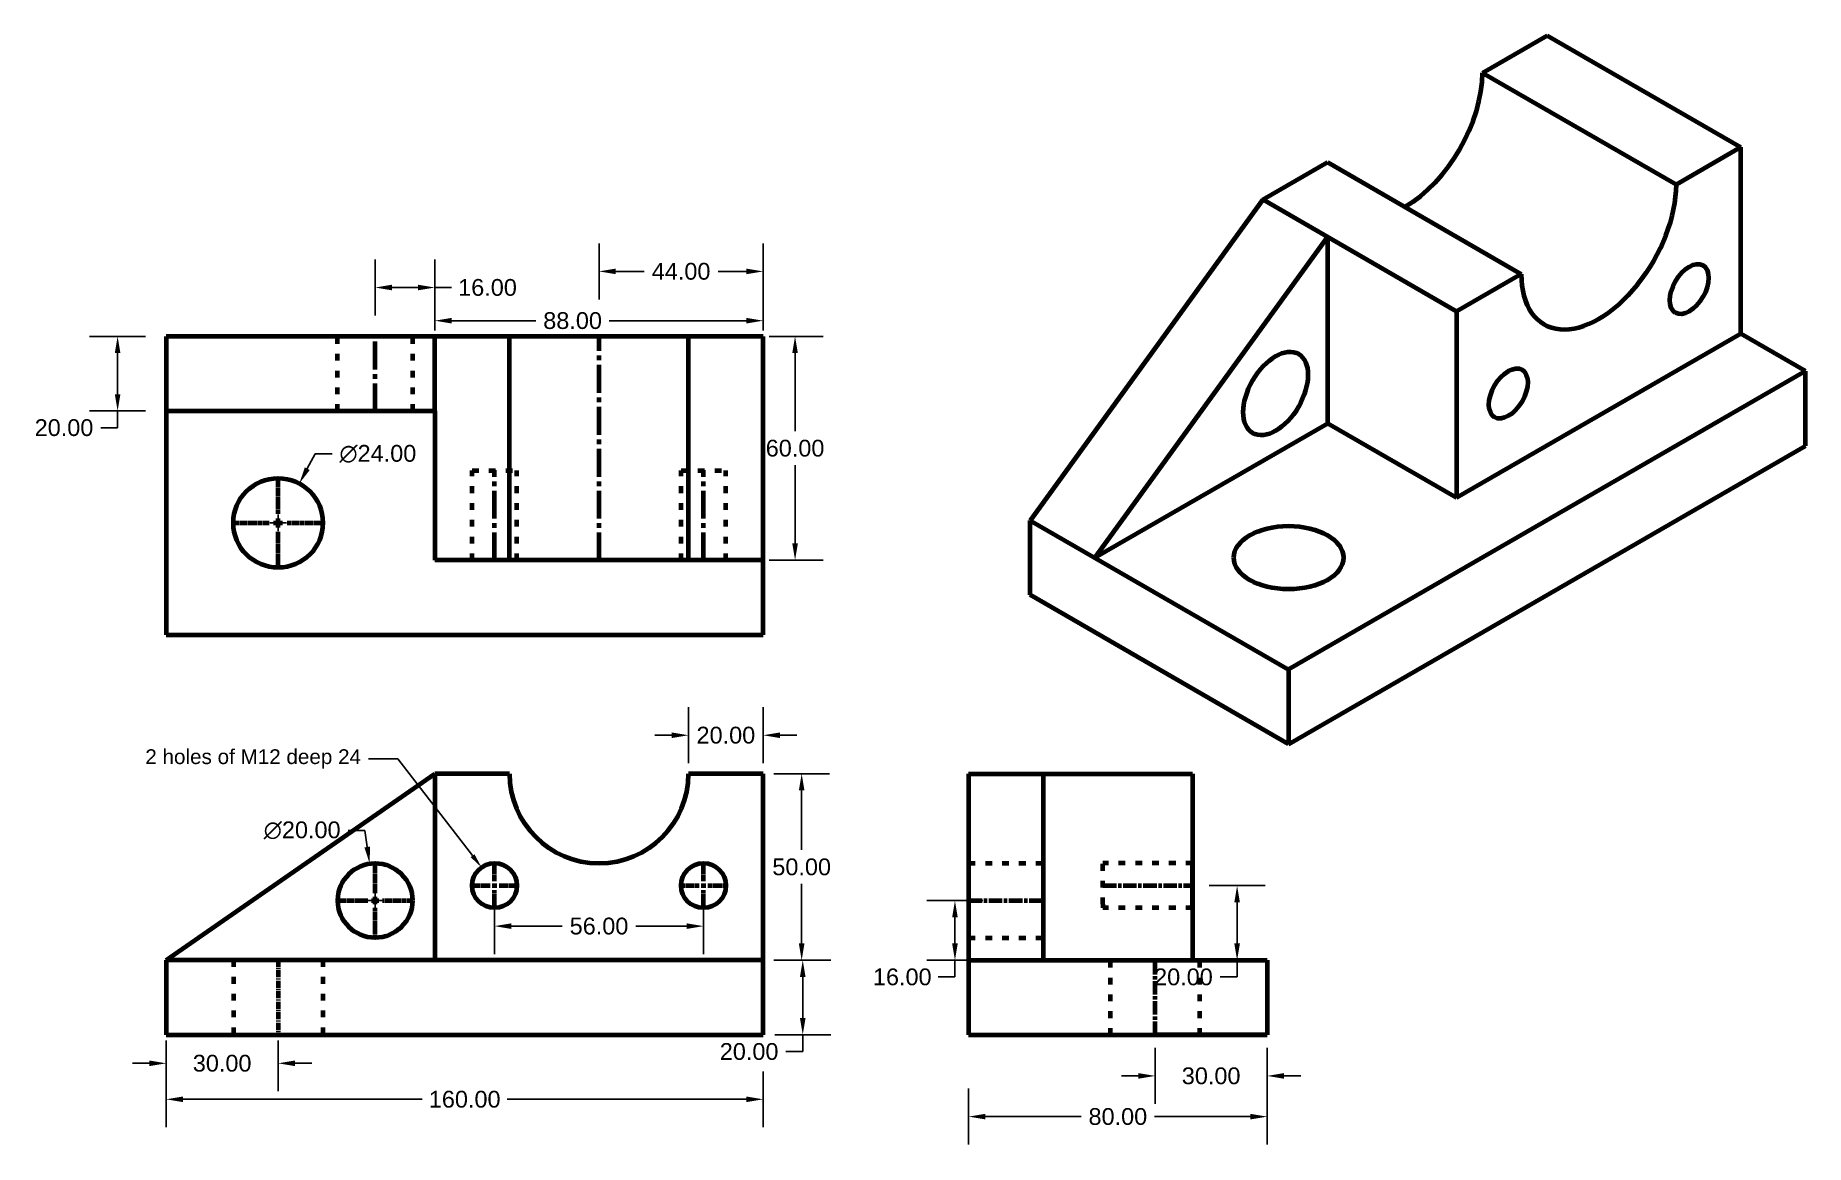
# Model space of a CAD drawing. Header units: inches. Extents: x 5875 to 6349, y -21 to 276.
import ezdxf
from ezdxf import colors
from ezdxf.entities.mleader import LeaderData, LeaderLine
from ezdxf.math import Vec2, Vec3

# ---------------------------------------------------------------- set-up
doc = ezdxf.new("R2010")
doc.units = ezdxf.units.IN
doc.header["$LTSCALE"] = 0.5
doc.header["$MEASUREMENT"] = 0
doc.header["$PDMODE"] = 35
for name, pattern in [('ACAD_ISO03W100', [30, 12, -18]), ('ACAD_ISO08W100', [36, 24, -3, 6, -3]), ('CENTER2', [1.125, 0.75, -0.125, 0.125, -0.125])]:
    doc.linetypes.add(name, pattern=pattern)
doc.styles.get("Standard").update_dxf_attribs({"font": ''})
doc.styles.get('Standard').set_extended_font_data('Arial')
doc.dimstyles.new('ggg', dxfattribs={"dimscale": 25, "dimtxt": 0.18, "dimasz": 0.18, "dimexe": 0.3, "dimexo": 0.0625, "dimgap": 0.09, "dimtad": 0, "dimtih": 1, "dimtoh": 1, "dimzin": 0, "dimdsep": 46, "dimtxsty": 'Standard', "dimcen": 0.09, "dimadec": 0, "dimazin": 0, "dimtfac": 1, "dimtofl": 0, "dimtmove": 0, "dimatfit": 3, "dimfxl": 0.3, "dimfxlon": 1, "dimtolj": 1, "dimtzin": 0, "dimarcsym": 0})

# ---------------------------------------------------------------- blocks, each defined once
blk = doc.blocks.new('*U44')
at = {"color": 0, "linetype": 'CENTER2', "lineweight": 100, "transparency": 16777216}
for p, q in [((0, 1.2), (0, 6.12)), ((-6.12, 0), (-1.2, 0)), ((1.2, 0), (6.12, 0)), ((0, -6.12), (0, -1.2))]:
    blk.add_line(p, q, dxfattribs=at)
at = {"color": 0, "linetype": 'Continuous', "lineweight": 100, "transparency": 16777216}
for p, q in [((-0.6, 0), (0.6, 0)), ((0, -0.6), (0, 0.6))]:
    blk.add_line(p, q, dxfattribs=at)
blk = doc.blocks.new('*U45')
at = {"color": 0, "linetype": 'CENTER2', "lineweight": 100, "transparency": 16777216}
for p, q in [((0, 2), (0, 10.12)), ((-10.12, 0), (-2, 0)), ((2, 0), (10.12, 0)), ((0, -10.12), (0, -2))]:
    blk.add_line(p, q, dxfattribs=at)
at = {"color": 0, "linetype": 'Continuous', "lineweight": 100, "transparency": 16777216}
for p, q in [((-1, 0), (1, 0)), ((0, -1), (0, 1))]:
    blk.add_line(p, q, dxfattribs=at)
blk = doc.blocks.new('*U46')
at = {"color": 0, "linetype": 'CENTER2', "lineweight": 100, "transparency": 16777216}
for p, q in [((0, 1.2), (0, 6.12)), ((-6.12, 0), (-1.2, 0)), ((1.2, 0), (6.12, 0)), ((0, -6.12), (0, -1.2))]:
    blk.add_line(p, q, dxfattribs=at)
at = {"color": 0, "linetype": 'Continuous', "lineweight": 100, "transparency": 16777216}
for p, q in [((-0.6, 0), (0.6, 0)), ((0, -0.6), (0, 0.6))]:
    blk.add_line(p, q, dxfattribs=at)
blk = doc.blocks.new('*U47')
at = {"color": 0, "linetype": 'CENTER2', "lineweight": 100, "ltscale": 5, "transparency": 16777216}
blk.add_line((0, 10.12), (0, -10.12), dxfattribs=at)
blk = doc.blocks.new('*U48')
at = {"color": 0, "linetype": 'CENTER2', "lineweight": 100, "ltscale": 20, "transparency": 16777216}
blk.add_line((0, -30.12), (0, 30.12), dxfattribs=at)
blk = doc.blocks.new('*U49')
at = {"color": 0, "linetype": 'CENTER2', "lineweight": 100, "ltscale": 20, "transparency": 16777216}
blk.add_line((0, -12.12), (0, 12.12), dxfattribs=at)
blk = doc.blocks.new('*U50')
at = {"color": 0, "linetype": 'CENTER2', "lineweight": 100, "ltscale": 20, "transparency": 16777216}
blk.add_line((0, -12.12), (0, 12.12), dxfattribs=at)
blk = doc.blocks.new('*U51')
at = {"color": 0, "linetype": 'CENTER2', "lineweight": 100, "ltscale": 20, "transparency": 16777216}
blk.add_line((0, -10.12), (0, 10.12), dxfattribs=at)
blk = doc.blocks.new('*U52')
at = {"color": 0, "linetype": 'CENTER2', "lineweight": 100, "transparency": 16777216}
for p, q in [((0, 2.4), (0, 12.12)), ((-12.12, 0), (-2.4, 0)), ((2.4, 0), (12.12, 0)), ((0, -12.12), (0, -2.4))]:
    blk.add_line(p, q, dxfattribs=at)
at = {"color": 0, "linetype": 'Continuous', "lineweight": 100, "transparency": 16777216}
for p, q in [((-1.2, 0), (1.2, 0)), ((0, -1.2), (0, 1.2))]:
    blk.add_line(p, q, dxfattribs=at)
blk = doc.blocks.new('*D54')
at = {"color": 0, "lineweight": -2, "ltscale": 0.3, "transparency": 16777216}
for p, q in [((6189.61, 48.21), (6204.61, 48.21)), ((6197.11, 43.71), (6197.11, 32.71)), ((6189.61, 28.21), (6204.61, 28.21)), ((6197.11, 28.21), (6197.11, 23.71)), ((6197.11, 23.71), (6192.61, 23.71))]:
    blk.add_line(p, q, dxfattribs=at)
at = {"color": 0, "ltscale": 0.3, "transparency": 16777216}
for points in [[(6196.36, 43.71), (6197.86, 43.71), (6197.11, 48.21)], [(6196.36, 32.71), (6197.86, 32.71), (6197.11, 28.21)]]:
    blk.add_solid(points, dxfattribs=at)
at = {"layer": 'Defpoints', "color": 0, "ltscale": 0.3, "transparency": 16777216}
for p in [(6185.15, 48.21), (6185.15, 28.21), (6197.11, 28.21)]:
    blk.add_point(p, dxfattribs=at)
at = {"color": 0, "lineweight": 100, "ltscale": 0.3, "transparency": 16777216, "insert": (6182.73, 23.71), "char_height": 4.5, "attachment_point": 5}
blk.add_mtext('\\A1;20.00', dxfattribs=at)
blk = doc.blocks.new('*D55')
at = {"color": 0, "lineweight": -2, "ltscale": 0.3, "transparency": 16777216}
for p, q in [((6175.15, 4.69), (6175.15, -10.31)), ((6205.15, 4.69), (6205.15, -10.31)), ((6170.65, -2.81), (6166.15, -2.81)), ((6209.65, -2.81), (6214.15, -2.81))]:
    blk.add_line(p, q, dxfattribs=at)
at = {"color": 0, "ltscale": 0.3, "transparency": 16777216}
for points in [[(6170.65, -2.06), (6170.65, -3.56), (6175.15, -2.81)], [(6209.65, -2.06), (6209.65, -3.56), (6205.15, -2.81)]]:
    blk.add_solid(points, dxfattribs=at)
at = {"layer": 'Defpoints', "color": 0, "ltscale": 0.3, "transparency": 16777216}
for p in [(6175.15, 8.21), (6205.15, 8.21), (6205.15, -2.81)]:
    blk.add_point(p, dxfattribs=at)
at = {"color": 0, "lineweight": 100, "ltscale": 0.3, "transparency": 16777216, "insert": (6190.15, -2.81), "char_height": 4.5, "attachment_point": 5}
blk.add_mtext('\\A1;30.00', dxfattribs=at)
blk = doc.blocks.new('*D56')
at = {"color": 0, "lineweight": -2, "ltscale": 0.3, "transparency": 16777216}
for p, q in [((6125.15, -6.22), (6125.15, -21.22)), ((6205.15, -6.22), (6205.15, -21.22)), ((6129.65, -13.72), (6155.31, -13.72)), ((6200.65, -13.72), (6174.99, -13.72))]:
    blk.add_line(p, q, dxfattribs=at)
at = {"color": 0, "ltscale": 0.3, "transparency": 16777216}
for points in [[(6129.65, -12.97), (6129.65, -14.47), (6125.15, -13.72)], [(6200.65, -12.97), (6200.65, -14.47), (6205.15, -13.72)]]:
    blk.add_solid(points, dxfattribs=at)
at = {"layer": 'Defpoints', "color": 0, "ltscale": 0.3, "transparency": 16777216}
for p in [(6125.15, 8.21), (6205.15, 8.21), (6205.15, -13.72)]:
    blk.add_point(p, dxfattribs=at)
at = {"color": 0, "lineweight": 100, "ltscale": 0.3, "transparency": 16777216, "insert": (6165.15, -13.72), "char_height": 4.5, "attachment_point": 5}
blk.add_mtext('\\A1;80.00', dxfattribs=at)
blk = doc.blocks.new('*D57')
at = {"color": 0, "lineweight": -2, "ltscale": 0.3, "transparency": 16777216}
for p, q in [((6128.99, 44.21), (6113.99, 44.21)), ((6121.49, 39.71), (6121.49, 32.71)), ((6128.99, 28.21), (6113.99, 28.21)), ((6121.49, 28.21), (6121.49, 23.71)), ((6121.49, 23.71), (6116.99, 23.71))]:
    blk.add_line(p, q, dxfattribs=at)
at = {"color": 0, "ltscale": 0.3, "transparency": 16777216}
for points in [[(6120.74, 39.71), (6122.24, 39.71), (6121.49, 44.21)], [(6120.74, 32.71), (6122.24, 32.71), (6121.49, 28.21)]]:
    blk.add_solid(points, dxfattribs=at)
at = {"layer": 'Defpoints', "color": 0, "ltscale": 0.3, "transparency": 16777216}
for p in [(6135.15, 44.21), (6121.49, 28.21), (6135.15, 28.21)]:
    blk.add_point(p, dxfattribs=at)
at = {"color": 0, "lineweight": 100, "ltscale": 0.3, "transparency": 16777216, "insert": (6107.37, 23.71), "char_height": 4.5, "attachment_point": 5}
blk.add_mtext('\\A1;16.00', dxfattribs=at)
blk = doc.blocks.new('*D58')
at = {"color": 0, "lineweight": -2, "ltscale": 0.3, "transparency": 16777216}
for p, q in [((6073.2, 28.21), (6088.2, 28.21)), ((6080.7, 23.71), (6080.7, 12.71)), ((6073.2, 8.21), (6088.2, 8.21)), ((6080.7, 8.21), (6080.7, 3.71)), ((6080.7, 3.71), (6076.2, 3.71))]:
    blk.add_line(p, q, dxfattribs=at)
at = {"color": 0, "ltscale": 0.3, "transparency": 16777216}
for points in [[(6079.95, 23.71), (6081.45, 23.71), (6080.7, 28.21)], [(6079.95, 12.71), (6081.45, 12.71), (6080.7, 8.21)]]:
    blk.add_solid(points, dxfattribs=at)
at = {"layer": 'Defpoints', "color": 0, "ltscale": 0.3, "transparency": 16777216}
for p in [(6070.1, 28.21), (6070.1, 8.21), (6080.7, 8.21)]:
    blk.add_point(p, dxfattribs=at)
at = {"color": 0, "lineweight": 100, "ltscale": 0.3, "transparency": 16777216, "insert": (6066.33, 3.71), "char_height": 4.5, "attachment_point": 5}
blk.add_mtext('\\A1;20.00', dxfattribs=at)
blk = doc.blocks.new('*D59')
at = {"color": 0, "lineweight": -2, "ltscale": 0.3, "transparency": 16777216}
for p, q in [((5910.1, -1.58), (5910.1, -16.58)), ((6070.1, -1.58), (6070.1, -16.58)), ((5914.6, -9.08), (5978.73, -9.08)), ((6065.6, -9.08), (6001.47, -9.08))]:
    blk.add_line(p, q, dxfattribs=at)
at = {"color": 0, "ltscale": 0.3, "transparency": 16777216}
for points in [[(5914.6, -8.33), (5914.6, -9.83), (5910.1, -9.08)], [(6065.6, -8.33), (6065.6, -9.83), (6070.1, -9.08)]]:
    blk.add_solid(points, dxfattribs=at)
at = {"layer": 'Defpoints', "color": 0, "ltscale": 0.3, "transparency": 16777216}
for p in [(5910.1, 8.21), (6070.1, 8.21), (6070.1, -9.08)]:
    blk.add_point(p, dxfattribs=at)
at = {"color": 0, "lineweight": 100, "ltscale": 0.3, "transparency": 16777216, "insert": (5990.1, -9.08), "char_height": 4.5, "attachment_point": 5}
blk.add_mtext('\\A1;160.00', dxfattribs=at)
blk = doc.blocks.new('*D60')
at = {"color": 0, "lineweight": -2, "ltscale": 0.3, "transparency": 16777216}
for p, q in [((5910.1, 6.65), (5910.1, -6.93)), ((5940.1, 6.65), (5940.1, -6.93)), ((5905.6, 0.57), (5901.1, 0.57)), ((5944.6, 0.57), (5949.1, 0.57))]:
    blk.add_line(p, q, dxfattribs=at)
at = {"color": 0, "ltscale": 0.3, "transparency": 16777216}
for points in [[(5905.6, 1.32), (5905.6, -0.18), (5910.1, 0.57)], [(5944.6, 1.32), (5944.6, -0.18), (5940.1, 0.57)]]:
    blk.add_solid(points, dxfattribs=at)
at = {"layer": 'Defpoints', "color": 0, "ltscale": 0.3, "transparency": 16777216}
for p in [(5910.1, 8.21), (5940.1, 8.21), (5940.1, 0.57)]:
    blk.add_point(p, dxfattribs=at)
at = {"color": 0, "lineweight": 100, "ltscale": 0.3, "transparency": 16777216, "insert": (5925.1, 0.57), "char_height": 4.5, "attachment_point": 5}
blk.add_mtext('\\A1;30.00', dxfattribs=at)
blk = doc.blocks.new('*D61')
at = {"color": 0, "lineweight": -2, "ltscale": 0.3, "transparency": 16777216}
for p, q in [((5998.1, 44.84), (5998.1, 29.84)), ((6054.1, 44.84), (6054.1, 29.84)), ((6002.6, 37.34), (6016.27, 37.34)), ((6049.6, 37.34), (6035.94, 37.34))]:
    blk.add_line(p, q, dxfattribs=at)
at = {"color": 0, "ltscale": 0.3, "transparency": 16777216}
for points in [[(6002.6, 38.09), (6002.6, 36.59), (5998.1, 37.34)], [(6049.6, 38.09), (6049.6, 36.59), (6054.1, 37.34)]]:
    blk.add_solid(points, dxfattribs=at)
at = {"layer": 'Defpoints', "color": 0, "ltscale": 0.3, "transparency": 16777216}
for p in [(5998.1, 48.21), (6054.1, 48.21), (6054.1, 37.34)]:
    blk.add_point(p, dxfattribs=at)
at = {"color": 0, "lineweight": 100, "ltscale": 0.3, "transparency": 16777216, "insert": (6026.1, 37.34), "char_height": 4.5, "attachment_point": 5}
blk.add_mtext('\\A1;56.00', dxfattribs=at)
blk = doc.blocks.new('*D62')
at = {"color": 0, "lineweight": -2, "ltscale": 0.3, "transparency": 16777216}
for p, q in [((6050.1, 81.02), (6050.1, 96.02)), ((6070.1, 81.02), (6070.1, 96.02)), ((6045.6, 88.52), (6041.1, 88.52)), ((6074.6, 88.52), (6079.1, 88.52))]:
    blk.add_line(p, q, dxfattribs=at)
at = {"color": 0, "ltscale": 0.3, "transparency": 16777216}
for points in [[(6045.6, 89.27), (6045.6, 87.77), (6050.1, 88.52)], [(6074.6, 89.27), (6074.6, 87.77), (6070.1, 88.52)]]:
    blk.add_solid(points, dxfattribs=at)
at = {"layer": 'Defpoints', "color": 0, "ltscale": 0.3, "transparency": 16777216}
for p in [(6070.1, 88.52), (6050.1, 78.21), (6070.1, 78.21)]:
    blk.add_point(p, dxfattribs=at)
at = {"color": 0, "lineweight": 100, "ltscale": 0.3, "transparency": 16777216, "insert": (6060.1, 88.52), "char_height": 4.5, "attachment_point": 5}
blk.add_mtext('\\A1;20.00', dxfattribs=at)
blk = doc.blocks.new('*D53')
at = {"color": 0, "lineweight": -2, "ltscale": 0.3, "transparency": 16777216}
for p, q in [((6072.91, 78.21), (6087.91, 78.21)), ((6080.41, 73.71), (6080.41, 57.76)), ((6080.41, 32.71), (6080.41, 48.67)), ((6072.91, 28.21), (6087.91, 28.21))]:
    blk.add_line(p, q, dxfattribs=at)
at = {"color": 0, "ltscale": 0.3, "transparency": 16777216}
for points in [[(6079.66, 73.71), (6081.16, 73.71), (6080.41, 78.21)], [(6079.66, 32.71), (6081.16, 32.71), (6080.41, 28.21)]]:
    blk.add_solid(points, dxfattribs=at)
at = {"layer": 'Defpoints', "color": 0, "ltscale": 0.3, "transparency": 16777216}
for p in [(6070.1, 78.21), (6070.1, 28.21), (6080.41, 28.21)]:
    blk.add_point(p, dxfattribs=at)
at = {"color": 0, "lineweight": 100, "ltscale": 0.3, "transparency": 16777216, "insert": (6080.41, 53.21), "char_height": 4.5, "attachment_point": 5}
blk.add_mtext('\\A1;50.00', dxfattribs=at)
blk = doc.blocks.new('*D63')
at = {"color": 0, "lineweight": -2, "ltscale": 0.3, "transparency": 16777216}
for p, q in [((5958.83, 63.01), (5963.33, 63.01)), ((5963.33, 63.01), (5963.98, 58.56)), ((5963.85, 44.21), (5968.35, 44.21)), ((5966.1, 41.96), (5966.1, 46.46))]:
    blk.add_line(p, q, dxfattribs=at)
at = {"color": 0, "ltscale": 0.3, "transparency": 16777216}
blk.add_solid([(5964.72, 58.67), (5963.24, 58.45), (5964.64, 54.11)], dxfattribs=at)
at = {"layer": 'Defpoints', "color": 0, "ltscale": 0.3, "transparency": 16777216}
for p in [(5964.64, 54.11), (5967.56, 34.32)]:
    blk.add_point(p, dxfattribs=at)
at = {"color": 0, "lineweight": 100, "ltscale": 0.3, "transparency": 16777216, "insert": (5946.54, 63.01), "char_height": 4.5, "attachment_point": 5}
blk.add_mtext('\\A1;∅20.00', dxfattribs=at)
blk = doc.blocks.new('*D64')
at = {"color": 0, "lineweight": -2, "ltscale": 0.3, "transparency": 16777216}
for p, q in [((5904.59, 195.45), (5889.59, 195.45)), ((5897.09, 190.95), (5897.09, 179.95)), ((5904.59, 175.45), (5889.59, 175.45)), ((5897.09, 170.95), (5892.59, 170.95)), ((5897.09, 175.45), (5897.09, 170.95))]:
    blk.add_line(p, q, dxfattribs=at)
at = {"color": 0, "ltscale": 0.3, "transparency": 16777216}
for points in [[(5896.34, 190.95), (5897.84, 190.95), (5897.09, 195.45)], [(5896.34, 179.95), (5897.84, 179.95), (5897.09, 175.45)]]:
    blk.add_solid(points, dxfattribs=at)
at = {"layer": 'Defpoints', "color": 0, "ltscale": 0.3, "transparency": 16777216}
for p in [(5910.1, 195.45), (5897.09, 175.45), (5910.1, 175.45)]:
    blk.add_point(p, dxfattribs=at)
at = {"color": 0, "lineweight": 100, "ltscale": 0.3, "transparency": 16777216, "insert": (5882.72, 170.95), "char_height": 4.5, "attachment_point": 5}
blk.add_mtext('\\A1;20.00', dxfattribs=at)
blk = doc.blocks.new('*D65')
at = {"color": 0, "lineweight": -2, "ltscale": 0.3, "transparency": 16777216}
for p, q in [((5966.1, 201.04), (5966.1, 216.04)), ((5982.1, 201.04), (5982.1, 216.04)), ((5970.6, 208.54), (5977.6, 208.54)), ((5982.1, 208.54), (5986.6, 208.54))]:
    blk.add_line(p, q, dxfattribs=at)
at = {"color": 0, "ltscale": 0.3, "transparency": 16777216}
for points in [[(5970.6, 209.29), (5970.6, 207.79), (5966.1, 208.54)], [(5977.6, 209.29), (5977.6, 207.79), (5982.1, 208.54)]]:
    blk.add_solid(points, dxfattribs=at)
at = {"layer": 'Defpoints', "color": 0, "ltscale": 0.3, "transparency": 16777216}
for p in [(5982.1, 208.54), (5966.1, 195.57), (5982.1, 195.57)]:
    blk.add_point(p, dxfattribs=at)
at = {"color": 0, "lineweight": 100, "ltscale": 0.3, "transparency": 16777216, "insert": (5996.22, 208.54), "char_height": 4.5, "attachment_point": 5}
blk.add_mtext('\\A1;16.00', dxfattribs=at)
blk = doc.blocks.new('*D66')
at = {"color": 0, "lineweight": -2, "ltscale": 0.3, "transparency": 16777216}
for p, q in [((5982.1, 197.01), (5982.1, 207.15)), ((6070.1, 197.01), (6070.1, 207.15)), ((5986.6, 199.65), (6009.18, 199.65)), ((6065.6, 199.65), (6028.85, 199.65))]:
    blk.add_line(p, q, dxfattribs=at)
at = {"color": 0, "ltscale": 0.3, "transparency": 16777216}
for points in [[(5986.6, 200.4), (5986.6, 198.9), (5982.1, 199.65)], [(6065.6, 200.4), (6065.6, 198.9), (6070.1, 199.65)]]:
    blk.add_solid(points, dxfattribs=at)
at = {"layer": 'Defpoints', "color": 0, "ltscale": 0.3, "transparency": 16777216}
for p in [(6070.1, 199.65), (5982.1, 195.45), (6070.1, 195.45)]:
    blk.add_point(p, dxfattribs=at)
at = {"color": 0, "lineweight": 100, "ltscale": 0.3, "transparency": 16777216, "insert": (6019.02, 199.65), "char_height": 4.5, "attachment_point": 5}
blk.add_mtext('\\A1;88.00', dxfattribs=at)
blk = doc.blocks.new('*D67')
at = {"color": 0, "lineweight": -2, "ltscale": 0.3, "transparency": 16777216}
for p, q in [((6026.1, 205.36), (6026.1, 220.36)), ((6070.1, 205.36), (6070.1, 220.36)), ((6030.6, 212.86), (6038.18, 212.86)), ((6065.6, 212.86), (6058.03, 212.86))]:
    blk.add_line(p, q, dxfattribs=at)
at = {"color": 0, "ltscale": 0.3, "transparency": 16777216}
for points in [[(6030.6, 213.61), (6030.6, 212.11), (6026.1, 212.86)], [(6065.6, 213.61), (6065.6, 212.11), (6070.1, 212.86)]]:
    blk.add_solid(points, dxfattribs=at)
at = {"layer": 'Defpoints', "color": 0, "ltscale": 0.3, "transparency": 16777216}
for p in [(6070.1, 212.86), (6026.1, 195.45), (6070.1, 195.45)]:
    blk.add_point(p, dxfattribs=at)
at = {"color": 0, "lineweight": 100, "ltscale": 0.3, "transparency": 16777216, "insert": (6048.1, 212.86), "char_height": 4.5, "attachment_point": 5}
blk.add_mtext('\\A1;44.00', dxfattribs=at)
blk = doc.blocks.new('*D68')
at = {"color": 0, "lineweight": -2, "ltscale": 0.3, "transparency": 16777216}
for p, q in [((6071.66, 195.45), (6086.14, 195.45)), ((6078.64, 190.95), (6078.64, 169.99)), ((6078.64, 139.95), (6078.64, 160.9)), ((6071.66, 135.45), (6086.14, 135.45))]:
    blk.add_line(p, q, dxfattribs=at)
at = {"color": 0, "ltscale": 0.3, "transparency": 16777216}
for points in [[(6077.89, 190.95), (6079.39, 190.95), (6078.64, 195.45)], [(6077.89, 139.95), (6079.39, 139.95), (6078.64, 135.45)]]:
    blk.add_solid(points, dxfattribs=at)
at = {"layer": 'Defpoints', "color": 0, "ltscale": 0.3, "transparency": 16777216}
for p in [(6070.1, 195.45), (6078.64, 195.45), (6070.1, 135.45)]:
    blk.add_point(p, dxfattribs=at)
at = {"color": 0, "lineweight": 100, "ltscale": 0.3, "transparency": 16777216, "insert": (6078.64, 165.45), "char_height": 4.5, "attachment_point": 5}
blk.add_mtext('\\A1;60.00', dxfattribs=at)
blk = doc.blocks.new('*D69')
at = {"color": 0, "lineweight": -2, "ltscale": 0.3, "transparency": 16777216}
for p, q in [((5950.05, 163.94), (5947.92, 159.98)), ((5954.55, 163.94), (5950.05, 163.94)), ((5940.1, 143.2), (5940.1, 147.7)), ((5937.85, 145.45), (5942.35, 145.45))]:
    blk.add_line(p, q, dxfattribs=at)
at = {"color": 0, "ltscale": 0.3, "transparency": 16777216}
blk.add_solid([(5947.26, 160.33), (5948.58, 159.62), (5945.79, 156.01)], dxfattribs=at)
at = {"layer": 'Defpoints', "color": 0, "ltscale": 0.3, "transparency": 16777216}
for p in [(5945.79, 156.01), (5934.42, 134.88)]:
    blk.add_point(p, dxfattribs=at)
at = {"color": 0, "lineweight": 100, "ltscale": 0.3, "transparency": 16777216, "insert": (5966.83, 163.94), "char_height": 4.5, "attachment_point": 5}
blk.add_mtext('\\A1;∅24.00', dxfattribs=at)

msp = doc.modelspace()

# ---------------------------------------------------------------- linework, layer by layer
at = {"lineweight": 100}
for p, q in [((6262.861, 266.128), (6280.182, 276.128)), ((6280.182, 276.128), (6332.143, 246.128)), ((6262.861, 266.128), (6314.823, 236.128)), ((6203.972, 232.128), (6221.292, 242.128)), ((6221.292, 242.128), (6273.254, 212.128)), ((6332.143, 246.128), (6314.823, 236.128)), ((6332.143, 196.128), (6332.143, 246.128)), ((6203.972, 232.128), (6141.618, 146.128)), ((6255.933, 202.128), (6203.972, 232.128)), ((6221.292, 222.128), (6158.938, 136.128)), ((6221.292, 222.128), (6221.292, 172.128)), ((6273.254, 212.128), (6255.933, 202.128)), ((6255.933, 202.128), (6255.933, 152.128)), ((6332.143, 196.128), (6255.933, 152.128)), ((6349.464, 186.128), (6332.143, 196.128)), ((6349.464, 186.128), (6210.9, 106.128)), ((6349.464, 166.128), (6349.464, 186.128)), ((6158.938, 136.128), (6221.292, 172.128)), ((6255.933, 152.128), (6221.292, 172.128)), ((6210.9, 86.128), (6349.464, 166.128)), ((6141.618, 126.128), (6141.618, 146.128)), ((6141.618, 146.128), (6210.9, 106.128)), ((6210.9, 86.128), (6141.618, 126.128)), ((6210.9, 106.128), (6210.9, 86.128)), ((5910.101, 28.213), (5982.101, 78.213)), ((6002.101, 78.213), (5982.101, 78.213)), ((5982.101, 78.213), (5982.101, 28.213)), ((6070.101, 78.213), (6050.101, 78.213)), ((6070.101, 28.213), (6070.101, 78.213)), ((6070.101, 28.213), (5910.101, 28.213)), ((5910.101, 28.213), (5910.101, 8.213)), ((6070.101, 8.213), (6070.101, 28.213)), ((5910.101, 8.213), (6070.101, 8.213))]:
    msp.add_line(p, q, dxfattribs=at)
at = {"lineweight": 100, "ltscale": 0.3}
for p, q in [((6070.101, 195.446), (5910.101, 195.446)), ((5910.101, 195.446), (5910.101, 135.446)), ((5910.101, 195.446), (5910.101, 175.446)), ((5982.101, 175.446), (5982.101, 195.446)), ((6002.101, 135.446), (6002.101, 195.446)), ((6050.101, 135.446), (6050.101, 195.446)), ((6070.101, 135.446), (6070.101, 195.446)), ((5910.101, 175.446), (5982.101, 175.446)), ((5982.101, 175.446), (5982.101, 135.446)), ((5910.101, 135.446), (5910.101, 115.446)), ((6070.101, 135.446), (5982.101, 135.446)), ((6070.101, 115.446), (6070.101, 135.446)), ((5910.101, 115.446), (6070.101, 115.446)), ((6125.152, 78.213), (6125.152, 8.213)), ((6125.152, 78.213), (6185.152, 78.213)), ((6145.152, 78.213), (6145.152, 28.213)), ((6185.152, 78.213), (6185.152, 28.213)), ((6185.152, 42.213), (6185.152, 54.213)), ((6125.152, 28.213), (6205.152, 28.213)), ((6205.152, 28.213), (6205.152, 8.213)), ((6125.152, 8.213), (6205.152, 8.213)), ((6205.152, 8.213), (6175.152, 8.213))]:
    msp.add_line(p, q, dxfattribs=at)
at = {"linetype": 'ACAD_ISO03W100', "lineweight": 100, "ltscale": 0.3}
for p, q in [((5955.981, 175.446), (5955.981, 195.446)), ((5976.221, 175.446), (5976.221, 195.446)), ((5992.101, 135.446), (5992.101, 159.446)), ((5992.101, 159.446), (6004.101, 159.446)), ((6004.101, 135.446), (6004.101, 159.446)), ((6048.101, 135.446), (6048.101, 159.446)), ((6048.101, 159.446), (6060.101, 159.446)), ((6060.101, 135.446), (6060.101, 159.446)), ((6125.152, 54.213), (6145.152, 54.213)), ((6161.152, 43.213), (6161.152, 54.213)), ((6185.152, 54.213), (6161.152, 54.213)), ((6161.152, 43.213), (6161.152, 42.213)), ((6185.152, 42.213), (6161.152, 42.213)), ((6125.152, 34.213), (6145.152, 34.213)), ((5928.101, 28.213), (5928.101, 8.213)), ((5952.101, 28.213), (5952.101, 8.213)), ((6163.152, 8.213), (6163.152, 28.213)), ((6187.152, 8.213), (6187.152, 28.213))]:
    msp.add_line(p, q, dxfattribs=at)
at = {"linetype": 'ACAD_ISO08W100', "lineweight": 100, "ltscale": 0.3}
for p, q in [((6161.152, 48.213), (6185.152, 48.213)), ((6125.152, 44.213), (6145.152, 44.213)), ((6175.152, 8.213), (6175.152, 28.213))]:
    msp.add_line(p, q, dxfattribs=at)
at = {"lineweight": 100, "ltscale": 0.3}
msp.add_circle((5940.101, 145.446), 12, dxfattribs=at)
at = {"lineweight": 100}
for centre, radius in [((5966.101, 44.213), 10), ((5998.101, 48.213), 6), ((6054.101, 48.213), 6)]:
    msp.add_circle(centre, radius, dxfattribs=at)
msp.add_arc((6026.101, 78.213), 24, 180, 0, dxfattribs=at)
for centre, start_param in [((6242.077, 254.128), 7.0685835), ((6294.038, 224.128), 5.4977871)]:
    msp.add_ellipse(centre, major_axis=(-14.697, -25.456), ratio=0.5773503, start_param=start_param, end_param=8.6393798, dxfattribs=at)
for centre, major_axis in [((6318.287, 208.128), (-3.674, -6.364)), ((6207.436, 180.128), (-6.124, -10.607)), ((6269.79, 180.128), (-3.674, -6.364)), ((6210.9, 136.128), (-14.697, 0))]:
    msp.add_ellipse(centre, major_axis=major_axis, ratio=0.5773503, dxfattribs=at)

# ---------------------------------------------------------------- block references
at = {"linetype": 'CENTER2', "lineweight": 100, "ltscale": 20}
for name, p in [('*U51', (5966.101, 185.446)), ('*U48', (6026.101, 165.446)), ('*U50', (5998.101, 147.446)), ('*U49', (6054.101, 147.446))]:
    msp.add_blockref(name, p, dxfattribs=at)
at = {"linetype": 'CENTER2', "lineweight": 100}
for name, p in [('*U52', (5940.101, 145.446)), ('*U45', (5966.101, 44.213)), ('*U44', (5998.101, 48.213)), ('*U46', (6054.101, 48.213))]:
    msp.add_blockref(name, p, dxfattribs=at)
at = {"linetype": 'CENTER2', "lineweight": 100, "ltscale": 5}
msp.add_blockref('*U47', (5940.101, 18.213), dxfattribs=at)

# ---------------------------------------------------------------- dimensions: what is measured, and where the dimension line sits
at = {"lineweight": 100, "ltscale": 0.3}
for base, p1, p2, picture, middle in [((6070.101, 212.858), (6026.101, 195.446), (6070.101, 195.446), '*D67', (6048.101, 212.858)), ((5982.101, 208.543), (5966.101, 195.566), (5982.101, 195.566), '*D65', (5996.224, 208.543)), ((6070.101, 88.521), (6050.101, 78.213), (6070.101, 78.213), '*D62', (6060.101, 88.521)), ((6054.101, 37.344), (5998.101, 48.213), (6054.101, 48.213), '*D61', (6026.101, 37.344)), ((5940.101, 0.567), (5910.101, 8.213), (5940.101, 8.213), '*D60', (5925.101, 0.567)), ((6070.101, -9.084), (5910.101, 8.213), (6070.101, 8.213), '*D59', (5990.101, -9.084)), ((6205.152, -13.722), (6125.152, 8.213), (6205.152, 8.213), '*D56', (6165.152, -13.722)), ((6205.152, -2.812), (6175.152, 8.213), (6205.152, 8.213), '*D55', (6190.152, -2.812))]:
    dim = msp.add_linear_dim(base=base, p1=p1, p2=p2, dimstyle='ggg', dxfattribs=at)
    dim.commit()
    dim.dimension.update_dxf_attribs({"geometry": picture, "text_midpoint": middle})
dim = msp.add_linear_dim(base=(6070.101, 199.653), p1=(5982.101, 195.446), p2=(6070.101, 195.446), dimstyle='ggg', dxfattribs=at)
dim.commit()
dim.dimension.update_dxf_attribs({"geometry": '*D66', "text_midpoint": (6019.016, 199.653), "dimtype": 160})
for base, p1, p2, picture, middle in [((5897.094, 175.446), (5910.101, 195.446), (5910.101, 175.446), '*D64', (5882.721, 170.946)), ((6078.644, 195.446), (6070.101, 135.446), (6070.101, 195.446), '*D68', (6078.644, 165.446)), ((6080.408, 28.213), (6070.101, 78.213), (6070.101, 28.213), '*D53', (6080.408, 53.213)), ((6197.107, 28.213), (6185.152, 48.213), (6185.152, 28.213), '*D54', (6182.733, 23.713)), ((6121.49, 28.213), (6135.152, 44.213), (6135.152, 28.213), '*D57', (6107.367, 23.713)), ((6080.702, 8.213), (6070.101, 28.213), (6070.101, 8.213), '*D58', (6066.329, 3.713))]:
    dim = msp.add_linear_dim(base=base, p1=p1, p2=p2, angle=90, dimstyle='ggg', dxfattribs=at)
    dim.commit()
    dim.dimension.update_dxf_attribs({"geometry": picture, "text_midpoint": middle})
for p1, p2, picture, middle in [((5934.416, 134.878), (5945.786, 156.013), '*D69', (5966.833, 163.939)), ((5967.562, 34.32), (5964.64, 54.105), '*D63', (5946.543, 63.009))]:
    dim = msp.add_diameter_dim_2p(p1=p1, p2=p2, dimstyle='ggg', dxfattribs=at)
    dim.commit()
    dim.dimension.update_dxf_attribs({"geometry": picture, "text_midpoint": middle, "dimtype": 163})

# ---------------------------------------------------------------- leaders
ml = msp.add_multileader_mtext('Standard', dxfattribs=at)
ml.set_content('2 holes of M12 deep 24', color=256)
ml.set_leader_properties()
ml.build(insert=Vec2(0, 0))
ml.multileader.update_dxf_attribs({"dogleg_length": 0.36, "arrow_head_size": 3.96, "scale": 22})
ctx = ml.context
ctx.base_point, ctx.scale, ctx.char_height, ctx.arrow_head_size, ctx.landing_gap_size, ctx.plane_origin = Vec3(5902.949, 82.224), 22, 3.96, 3.96, 1.98, Vec3(5994.616, 53.097)
ctx.text_align_type = 2
notes = []
notes.append((ctx, [(0, (1, 1, 0), (5972.222, 82.224), (-1, 0), 7.92, [(0, [(5994.616, 53.097)], 0, [])])]))
ctx.mtext.insert, ctx.mtext.alignment, ctx.mtext.flow_direction = Vec3(5962.322, 84.754), 3, 5
for ctx, leaders in notes:
    for number, flags, end, landing, length, lines in leaders:
        leader = LeaderData()
        leader.index, (leader.has_last_leader_line, leader.has_dogleg_vector, leader.attachment_direction) = number, flags
        leader.last_leader_point, leader.dogleg_vector, leader.dogleg_length = Vec3(end), Vec3(landing), length
        for number, points, colour, breaks in lines:
            line = LeaderLine()
            line.index, line.vertices, line.color, line.breaks = number, Vec3.list(points), colors.encode_raw_color(colour), breaks
            leader.lines.append(line)
        ctx.leaders.append(leader)

doc.saveas('drawing.dxf')
